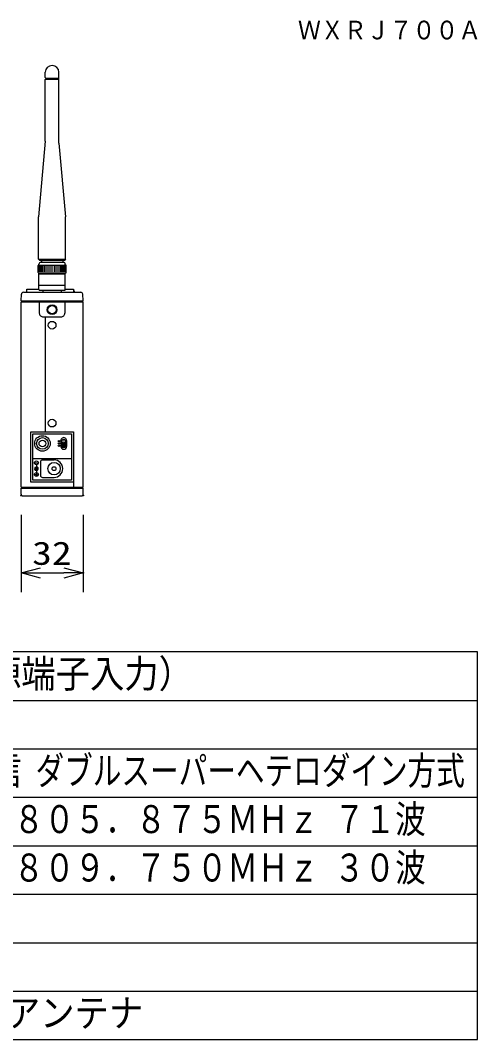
# Model space of a CAD drawing. Units: millimetres, scale not verified. Extents: x -62 to 62, y -57 to 58.
# Drawn here: x 15.3 to 62.5, y -56.7 to 48.4 of the extents above; entities that cross this region are included whole.
import ezdxf
from ezdxf.enums import TextEntityAlignment as Align

# ---------------------------------------------------------------- set-up
doc = ezdxf.new("R2010")
doc.units = ezdxf.units.MM
doc.header["$LTSCALE"] = 0.191077
doc.header["$PDMODE"] = 32
doc.header["$PDSIZE"] = 0.0955
for name, color, linetype in [('0-0_MOJI1', 2, 'Continuous'), ('0-1_TOUROKU', 1, 'Continuous'), ('0-2_GAIKEI', 1, 'Continuous'), ('0-3_WAKU', 7, 'Continuous')]:
    doc.layers.add(name, color=color, linetype=linetype)
doc.styles.add('ＭＳ ゴシック', font='')
doc.styles.get('ＭＳ ゴシック').set_extended_font_data('MS Gothic')

# ---------------------------------------------------------------- blocks, each defined once
blk = doc.blocks.new('_OPEN30')
at = {"layer": '0-3_WAKU'}
blk.add_line((0, 0), (-1, 0), dxfattribs=at)
blk.add_lwpolyline([(-1, 0.26795), (0, 0), (-1, -0.26795)], dxfattribs=at)

msp = doc.modelspace()

# ---------------------------------------------------------------- linework, layer by layer
at = {"layer": '0-2_GAIKEI', "color": 7}
for p, q in [((17.9032, 35.9682), (17.9093, 42.3126)), ((17.9093, 42.5124), (17.9093, 43.0625)), ((19.3093, 42.5124), (19.3093, 43.0625)), ((19.3156, 35.7627), (19.3093, 42.3126)), ((17.9032, 35.9682), (17.2157, 28.162)), ((19.3156, 35.7627), (20.003, 28.162)), ((17.2094, 23.7623), (17.2157, 28.162)), ((20.0052, 23.7623), (20.003, 28.162)), ((17.1994, 23.1623), (20.019, 23.1623)), ((17.3093, 23.6623), (17.2094, 23.7623)), ((17.2492, 23.1623), (17.2492, 23.2624)), ((17.3093, 23.6623), (19.9094, 23.6623)), ((17.4492, 23.4624), (19.7692, 23.4624)), ((17.5085, 23.6623), (17.5085, 23.4624)), ((19.7094, 23.6623), (19.7094, 23.4624)), ((20.0052, 23.7623), (19.9094, 23.6623)), ((19.9692, 23.1623), (19.9692, 23.2624)), ((17.1594, 22.4023), (17.1594, 23.1225)), ((17.1994, 22.3623), (20.019, 22.3623)), ((17.2492, 22.2622), (19.9692, 22.2622)), ((17.2492, 20.6624), (17.2492, 22.2622)), ((17.2994, 22.3623), (17.2994, 22.2622)), ((19.9194, 22.3623), (19.9194, 22.2622)), ((19.9692, 20.6624), (19.9692, 22.2622)), ((20.0589, 22.4023), (20.0589, 23.1225)), ((15.4094, 19.4623), (15.4464, 20.173)), ((15.6464, 20.3624), (21.5722, 20.3624)), ((19.8695, 20.5623), (17.3493, 20.5623)), ((17.6593, 20.5623), (17.6593, 20.3624)), ((19.5591, 20.5623), (19.5591, 20.3624)), ((21.8093, 19.4623), (21.7722, 20.173)), ((15.4094, 0.2622), (15.4094, 19.3623)), ((15.4693, 19.3623), (15.4693, 19.4623)), ((17.2894, 19.3623), (17.2894, 18.2223)), ((19.9292, 19.3623), (19.9292, 18.2223)), ((21.7493, 19.3623), (21.7493, 19.4623)), ((21.8093, 0.2622), (21.8093, 19.3623)), ((17.6893, 17.8223), (19.5295, 17.8223)), ((17.9092, 17.8223), (17.9092, 5.9625)), ((16.4094, 5.9625), (20.8092, 5.9625)), ((16.4094, 0.7625), (16.4094, 5.9625)), ((20.8092, 5.9625), (20.8092, 0.2622)), ((15.4094, -0.4776), (15.4094, 0.1625)), ((15.4693, 0.2622), (15.4693, 0.1625)), ((20.8092, 0.7625), (16.4094, 0.7625)), ((21.7493, 0.2622), (21.7493, 0.1625)), ((21.8093, -0.4776), (21.8093, 0.1625)), ((15.5692, -0.6376), (21.6493, -0.6376))]:
    msp.add_line(p, q, dxfattribs=at)
at = {"layer": '0-2_GAIKEI'}
for p, q in [((17.9592, 42.4626), (19.2593, 42.4626)), ((17.9592, 42.4626), (17.9592, 42.3625)), ((17.9592, 42.3625), (19.2593, 42.3625)), ((19.2595, 42.4626), (19.2595, 42.3625)), ((17.2094, 23.7623), (20.0052, 23.7623)), ((17.2292, 22.4623), (17.2292, 23.0622)), ((17.2994, 22.4623), (17.2994, 23.0622)), ((17.3994, 22.4623), (17.3994, 23.0622)), ((17.5293, 22.4623), (17.5293, 23.0622)), ((17.6593, 22.4623), (17.6593, 23.0622)), ((17.8095, 22.4623), (17.8095, 23.0622)), ((18.0091, 22.4623), (18.0091, 23.0622)), ((18.2093, 22.4623), (18.2093, 23.0622)), ((18.4092, 22.4623), (18.4092, 23.0622)), ((18.6092, 22.4623), (18.6092, 23.0622)), ((18.8092, 23.0622), (18.8092, 22.4623)), ((19.0092, 23.0622), (19.0092, 22.4623)), ((19.2093, 23.0622), (19.2093, 22.4623)), ((19.4093, 23.0622), (19.4093, 22.4623)), ((19.5591, 23.0622), (19.5591, 22.4623)), ((19.6894, 23.0622), (19.6894, 22.4623)), ((19.8193, 23.0622), (19.8193, 22.4623)), ((19.9194, 23.0622), (19.9194, 22.4623)), ((19.9893, 23.0622), (19.9893, 22.4623)), ((19.9692, 21.0623), (17.2492, 21.0623)), ((16.0092, 20.6822), (17.2492, 20.6822)), ((16.0092, 20.3624), (16.0092, 20.6822)), ((19.9694, 20.6822), (20.8092, 20.6822)), ((20.8092, 20.6822), (20.8092, 20.3624)), ((20.9095, 20.3624), (20.9095, 20.4425)), ((15.4094, 19.4623), (21.8093, 19.4623)), ((15.4094, 19.3623), (21.8093, 19.3623)), ((16.6054, 5.7664), (20.6132, 5.7664)), ((16.6054, 0.9582), (16.6054, 5.7664)), ((20.6132, 5.7664), (20.6132, 0.9582)), ((19.5094, 5.0623), (19.5094, 4.4623)), ((19.5894, 4.9623), (19.5894, 4.5478)), ((20.0293, 4.9623), (20.0293, 4.5624)), ((20.1095, 5.0623), (20.1095, 4.4623)), ((20.6132, 3.1822), (16.6093, 3.1822)), ((16.8692, 2.7623), (17.1092, 2.7623)), ((16.8894, 2.1557), (16.9958, 2.2622)), ((16.8924, 2.1871), (16.9647, 2.2592)), ((16.894, 2.1321), (17.0196, 2.2576)), ((16.9026, 2.1124), (17.0392, 2.249)), ((16.9144, 2.0959), (17.0555, 2.2373)), ((16.9293, 2.0823), (17.0692, 2.2223)), ((16.9469, 2.0717), (17.0798, 2.2047)), ((16.9678, 2.0646), (17.0871, 2.1838)), ((16.9894, 2.5623), (16.9894, 2.2623)), ((16.9941, 2.0624), (17.0891, 2.1576)), ((17.0318, 2.0717), (17.0798, 2.1198)), ((17.4092, 2.8623), (17.4092, 1.4623)), ((17.6092, 3.0624), (18.8094, 3.0624)), ((16.8692, 1.5623), (17.1092, 1.5623)), ((16.9894, 1.9623), (16.9894, 1.7623)), ((16.9894, 1.6825), (16.9894, 1.4422)), ((17.6092, 1.2624), (18.8094, 1.2624)), ((15.4094, 0.2622), (21.8093, 0.2622)), ((15.4094, 0.1625), (21.8093, 0.1625)), ((20.6132, 0.9582), (16.6054, 0.9582))]:
    msp.add_line(p, q, dxfattribs=at)
at = {"layer": '0-2_GAIKEI', "color": 3}
for p, q in [((15.4094, -2.5936), (15.4094, -10.5936)), ((21.8093, -2.5936), (21.8093, -10.5936)), ((17.4094, -8.5936), (19.8093, -8.5936))]:
    msp.add_line(p, q, dxfattribs=at)
at = {"layer": '0-2_GAIKEI'}
for points in [[(19.6193, 4.7194), (19.623, 4.7586), (19.6342, 4.7962), (19.6523, 4.8304), (19.6764, 4.8599), (19.7054, 4.8839), (19.7379, 4.9016), (19.7731, 4.9127), (19.8093, 4.9161), (19.8458, 4.9127), (19.8807, 4.9016), (19.9134, 4.8839), (19.9422, 4.8599), (19.9662, 4.8304), (19.9843, 4.7962), (19.9954, 4.7586), (19.9994, 4.7194), (19.9994, 4.548), (19.9983, 4.567), (19.99, 4.6048), (19.974, 4.6395), (19.9506, 4.6707), (19.9209, 4.6966), (19.8864, 4.7157), (19.8486, 4.7275), (19.8093, 4.7314), (19.7697, 4.7275), (19.7319, 4.7157), (19.6976, 4.6966), (19.6682, 4.6707), (19.6449, 4.6395), (19.6286, 4.6048), (19.6204, 4.567), (19.6193, 4.548)], [(19.8093, 4.4351), (19.8325, 4.4381), (19.8544, 4.4468), (19.873, 4.4607), (19.8871, 4.4787), (19.8963, 4.4993), (19.8993, 4.5221), (19.8963, 4.5447), (19.8871, 4.5656), (19.873, 4.5835), (19.8544, 4.5972), (19.8325, 4.6062), (19.8093, 4.6089), (19.7861, 4.6062), (19.7642, 4.5972), (19.7456, 4.5835), (19.7315, 4.5656), (19.7223, 4.5447), (19.7193, 4.5221), (19.7223, 4.4993), (19.7315, 4.4787), (19.7456, 4.4607), (19.7642, 4.4468), (19.7861, 4.4381)]]:
    msp.add_lwpolyline(points, close=True, dxfattribs=at)
for points in [[(19.6193, 4.548), (19.6204, 4.5287), (19.6286, 4.4912), (19.6449, 4.4561), (19.6682, 4.4251), (19.6976, 4.3996), (19.7319, 4.3804), (19.7697, 4.3684), (19.8093, 4.3644), (19.8486, 4.3684), (19.8864, 4.3804), (19.9209, 4.3996), (19.9506, 4.4251), (19.974, 4.4561), (19.99, 4.4912), (19.9983, 4.5287), (19.9994, 4.548)], [(19.8594, 5.1746), (19.8594, 5.1024), (19.7592, 5.1024), (19.7592, 5.1746)]]:
    msp.add_lwpolyline(points, dxfattribs=at)
for centre, radius in [((18.6092, 18.5623), 0.5), ((18.6092, 18.5623), 0.4299), ((18.6093, 16.9625), 0.4001), ((18.6093, 6.8623), 0.4001), ((17.6093, 4.7623), 0.8), ((17.6092, 4.7623), 0.6), ((17.6093, 4.7623), 0.3501), ((19.3093, 4.5249), 0.0768), ((19.3101, 4.7637), 0.0768), ((19.3117, 5.0023), 0.0768), ((16.9893, 2.7623), 0.2), ((16.9893, 2.1622), 0.1), ((18.8093, 2.1622), 0.64), ((18.8093, 2.1622), 0.2001), ((16.9893, 1.5623), 0.2)]:
    msp.add_circle(centre, radius, dxfattribs=at)
at = {"layer": '0-2_GAIKEI', "color": 7}
for centre, radius, start, end in [((18.6093, 43.0624), 0.7, 0.00293, 179.99707), ((17.1993, 23.1225), 0.0398, 89.78929, 180.00535), ((17.4492, 23.2624), 0.2, 89.99182, 180.00818), ((19.7692, 23.2624), 0.2, 359.99182, 90.00818), ((20.0191, 23.1225), 0.0398, 359.99465, 90.21071), ((17.1993, 22.4021), 0.0399, 179.83297, 270.16703), ((20.0191, 22.4021), 0.0399, 269.83297, 0.16703), ((15.6464, 20.1621), 0.2003, 89.99849, 176.88701), ((17.3494, 20.6626), 0.1002, 180.08634, 269.91366), ((19.8689, 20.6626), 0.1002, 270.08634, 359.91366), ((21.5722, 20.1621), 0.2003, 3.11299, 90.00151), ((17.6892, 18.2221), 0.3997, 179.96926, 270.02049), ((19.5294, 18.2221), 0.3998, 270.00876, 0.02199), ((15.5692, -0.4777), 0.1598, 179.95325, 269.99547), ((21.6494, -0.4777), 0.1598, 270.00453, 0.04675)]:
    msp.add_arc(centre, radius, start, end, dxfattribs=at)
at = {"layer": '0-2_GAIKEI'}
for centre, radius, start, end in [((17.9592, 42.5125), 0.0499, 180.11139, 269.97087), ((17.9593, 42.3125), 0.05, 90.11663, 179.96551), ((19.2595, 42.5125), 0.0499, 270.02913, 359.88861), ((19.2594, 42.3125), 0.05, 0.03449, 89.88337), ((20.8094, 20.4422), 0.1001, 0.16343, 90.12335), ((19.8094, 5.0625), 0.3, 359.97268, 180.02732), ((19.8094, 4.4624), 0.3, 180.02733, 359.97267), ((19.8094, 4.9624), 0.22, 359.98137, 180.01863), ((19.8094, 4.5624), 0.22, 179.98137, 0.01863), ((16.9894, 2.1623), 0.2, 113.0902, 66.9098), ((17.6093, 2.8622), 0.2001, 90.03117, 179.96883), ((18.8093, 2.1624), 0.9, 270.00456, 89.99544), ((17.6093, 1.4625), 0.2001, 180.06345, 269.97755)]:
    msp.add_arc(centre, radius, start, end, dxfattribs=at)
at = {"layer": '0-3_WAKU', "color": 4}
for p, q in [((62.4999, -16.7499), (-62.4999, -16.7499)), ((62.4999, -56.7499), (62.4999, -16.7499)), ((-62.4999, -56.7499), (62.4999, -56.7499))]:
    msp.add_line(p, q, dxfattribs=at)
at = {"layer": '0-3_WAKU', "color": 1}
for p, q in [((-62.4999, -21.7499), (62.4999, -21.7499)), ((-62.4999, -26.7499), (62.4999, -26.7499)), ((-62.4999, -31.7499), (62.4999, -31.7499)), ((-62.4999, -36.7499), (62.4999, -36.7499)), ((-62.4999, -41.7499), (62.4999, -41.7499)), ((-62.4999, -46.7499), (62.4999, -46.7499)), ((-62.4999, -51.7499), (62.4999, -51.7499))]:
    msp.add_line(p, q, dxfattribs=at)
at = {"layer": '0-3_WAKU'}
for p in [(15.4094, -0.5936), (21.8093, -0.5936), (21.8093, -8.5936)]:
    msp.add_point(p, dxfattribs=at)

# ---------------------------------------------------------------- block references
at = {"layer": '0-2_GAIKEI', "xscale": 2, "yscale": 2, "rotation": 180}
msp.add_blockref('_OPEN30', (15.4094, -8.5936), dxfattribs=at)
at = {"layer": '0-2_GAIKEI', "xscale": 2, "yscale": 2}
msp.add_blockref('_OPEN30', (21.8093, -8.5936), dxfattribs=at)

# ---------------------------------------------------------------- texts
at = {"layer": '0-0_MOJI1', "style": 'ＭＳ ゴシック'}
for s, width, p in [('ＤＣ１２Ｖ（外部電源端子入力）', 0.9, (-20, -21.305)), ('スペースダイバシティ受信 ダブルスーパーヘテロダイン方式', 0.75, (-20, -31.305)), ('７９７．１２５ＭＨｚ～８０５．８７５ＭＨｚ ７１波', 0.8, (-20, -36.305)), ('８０６．１２５ＭＨｚ～８０９．７５０ＭＨｚ ３０波', 0.8, (-20, -41.305)), ('１／２λフレキシブルアンテナ', 0.9, (-20, -56.305))]:
    msp.add_text(s, height=2.886, dxfattribs=dict(at, width=width)).set_placement(p, align=Align.BOTTOM_LEFT)
at = {"layer": '0-1_TOUROKU', "style": 'ＭＳ ゴシック', "width": 0.9}
msp.add_text('ＷＸＲＪ７００Ａ', height=1.925, dxfattribs=at).set_placement((43.9666, 45.8799), align=Align.BOTTOM_LEFT)
at = {"layer": '0-2_GAIKEI', "color": 3, "style": 'ＭＳ ゴシック', "width": 1.25}
msp.add_text('32', height=2.405, dxfattribs=at).set_placement((16.5424, -8.484), align=Align.BOTTOM_LEFT)

doc.saveas('drawing.dxf')
